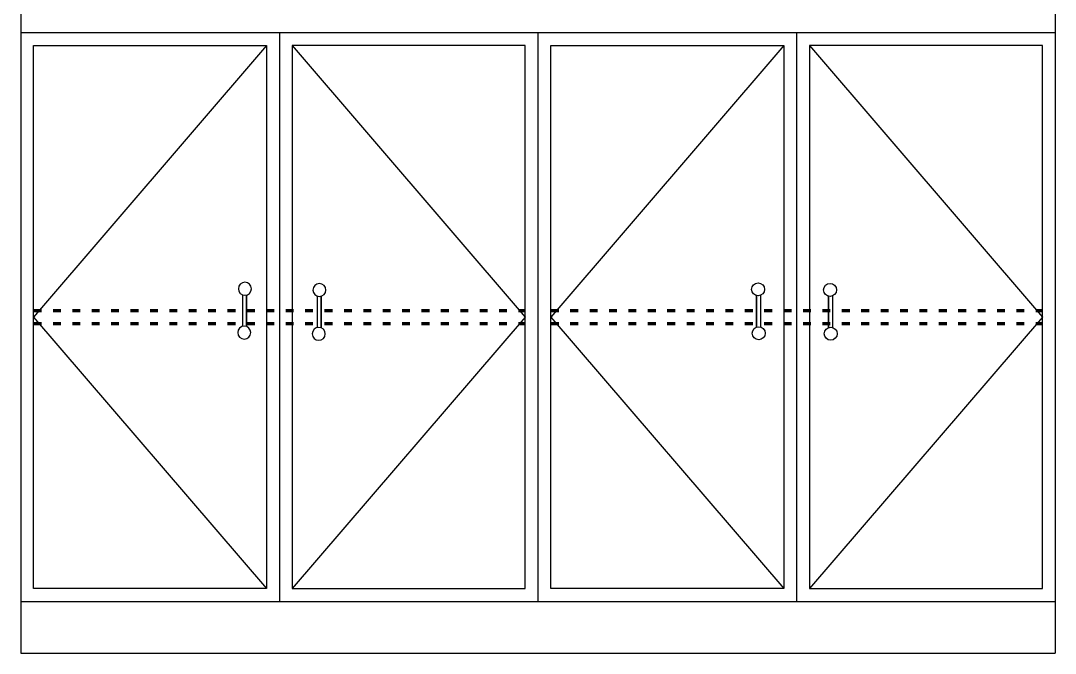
# Model space of a CAD drawing. Header units: millimetres. Extents: x 204800 to 233555, y -2285 to 8522.
# Drawn here: x 228863 to 230463, y -448 to 530 of the extents above; entities that cross this region are included whole.
import ezdxf

# ---------------------------------------------------------------- set-up
doc = ezdxf.new("R2010")
doc.units = ezdxf.units.MM
doc.linetypes.add('ACAD_ISO03W100', pattern=[30, 12, -18])
doc.layers.add('DIM【标注】', color=66, linetype='Continuous')

# ---------------------------------------------------------------- blocks, each defined once
blk = doc.blocks.new('A$C67844AE1')
at = {"layer": 'DIM【标注】', "color": 0}
for p, q in [((7.3, 68.2), (7.3, 19.3)), ((7.3, 19.3), (7.3, 68.2)), ((13.5, 68.4), (13.5, 19.7))]:
    blk.add_line(p, q, dxfattribs=at)
for centre in [(10, 77.8), (11, 10)]:
    blk.add_circle(centre, 10, dxfattribs=at)

msp = doc.modelspace()

# ---------------------------------------------------------------- linework, layer by layer
at = {"layer": 'DIM【标注】', "color": 4, "ltscale": 6}
for p, q in [((228863, 1951.6), (228863, -448.4)), ((230463, 1951.6), (230463, -448.4)), ((228863, 511.6), (230463, 511.6)), ((229263, 511.6), (229263, -368.4)), ((229663, 511.6), (229663, -368.4)), ((230063, 511.6), (230063, -368.4)), ((228863, -368.4), (230463, -368.4)), ((228863, -448.4), (230463, -448.4))]:
    msp.add_line(p, q, dxfattribs=at)
at = {"layer": 'DIM【标注】', "color": 251, "ltscale": 6}
for p, q in [((229243, 491.6), (228883, 71.6)), ((229283, 491.6), (229643, 71.6)), ((230043, 491.6), (229683, 71.6)), ((230083, 491.6), (230443, 71.6)), ((228883, 71.6), (229243, -348.4)), ((229643, 71.6), (229283, -348.4)), ((229683, 71.6), (230043, -348.4)), ((230443, 71.6), (230083, -348.4))]:
    msp.add_line(p, q, dxfattribs=at)
at = {"layer": 'DIM【标注】', "color": 250, "linetype": 'ACAD_ISO03W100', "lineweight": 200}
for p, q in [((228883, 81.6), (229643, 81.6)), ((229683, 81.6), (230443, 81.6)), ((228883, 61.6), (229643, 61.6)), ((229683, 61.6), (230443, 61.6))]:
    msp.add_line(p, q, dxfattribs=at)
at = {"layer": 'DIM【标注】', "color": 251, "ltscale": 6}
for points in [[(229243, 491.6), (229243, -348.4), (228883, -348.4), (228883, 491.6)], [(229283, 491.6), (229283, -348.4), (229643, -348.4), (229643, 491.6)], [(230043, 491.6), (230043, -348.4), (229683, -348.4), (229683, 491.6)], [(230083, 491.6), (230083, -348.4), (230443, -348.4), (230443, 491.6)]]:
    msp.add_lwpolyline(points, close=True, dxfattribs=at)

# ---------------------------------------------------------------- block references
at = {"layer": 'DIM【标注】', "color": 4, "ltscale": 6, "xscale": -1}
for p in [(229219.7, 37.6), (229335, 35.7)]:
    msp.add_blockref('A$C67844AE1', p, dxfattribs=at)
at = {"layer": 'DIM【标注】', "color": 4, "ltscale": 6}
for p in [(229993.4, 36.7), (230104.7, 35.9)]:
    msp.add_blockref('A$C67844AE1', p, dxfattribs=at)

doc.saveas('drawing.dxf')
